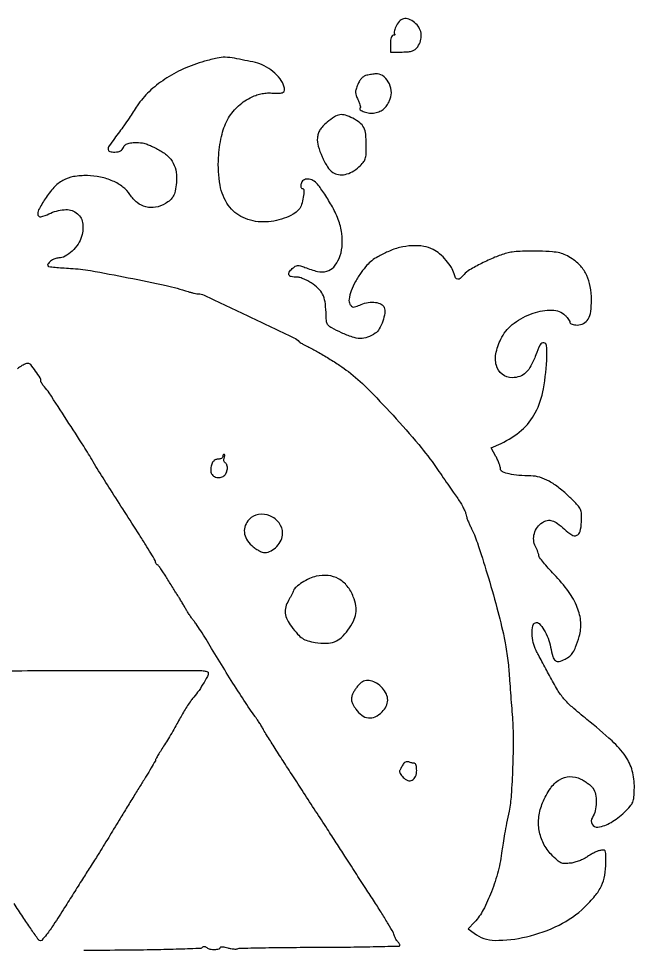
# Model space of a CAD drawing. Extents: x 264 to 912, y 43 to 1110.
# Drawn here: x 596.8 to 853.9, y 538.3 to 926.9 of the extents above; entities that cross this region are included whole.
import ezdxf

# ---------------------------------------------------------------- set-up
doc = ezdxf.new("R2010")
doc.units = 0

msp = doc.modelspace()

# ---------------------------------------------------------------- linework, layer by layer
for points in [[(754.565563, 924.126784, 0.024466), (754.042215, 922.980592, 0.034696), (753.700336, 921.913458, 0.037261), (753.554892, 921.04635, 0.222858), (753.706549, 920.626784, -0.122756), (753.849529, 920.388857, -0.257438), (753.806507, 920.184118, -0.162428), (753.571179, 920.043789, -0.053967), (753.166667, 920, 0.248568), (752.70724, 919.756561, 0.068739), (752.333333, 919, 0.050778), (752.081907, 917.877139, 0.029712), (752, 916.5), (752, 913), (756.943296, 913, 0.018923), (759.546509, 913.098557, 0.06353), (761.214414, 913.441128, 0.090032), (762.415069, 914.111215, 0.067895), (763.443296, 915.222506, 0.080626), (764.631138, 917.680847, 0.092247), (764.905009, 920.273823, 0.094738), (764.229461, 922.737211, 0.090254), (762.685549, 924.825686, 0.070629), (760.316609, 926.492569, 0.140413), (758.083216, 926.929374, 0.157499), (756.130715, 926.107797, 0.095999)], [(674.396606, 909.11022, 0.035472), (665.614281, 905.907023, 0.041023), (657.812049, 901.617736, 0.04394), (651.301007, 896.433054, 0.056001), (646.367881, 890.559737, -0.001194), (642.923854, 885.406139, -0.00458), (640.743804, 882.224098, -0.006441), (638.907562, 879.666661, -0.004628), (636.793744, 876.856096, 0.016553), (634.602374, 873.793006, 0.156522), (634.165861, 872.259799, 0.341211), (634.855818, 871.425196, 0.062775), (636.980739, 871.218515, 0.042407), (638.316642, 871.370372, 0.0748), (639.358491, 871.747458, 0.091632), (640.099542, 872.345917, 0.100679), (640.548126, 873.151632, -0.166796), (641.367039, 874.2564, -0.093049), (642.915235, 874.941854, -0.059932), (645.257319, 875.204126, -0.023663), (648.5, 875.023906, -0.058976), (649.571998, 874.78345, -0.013153), (651.327958, 874.112913, -0.013479), (653.327091, 873.224861, -0.012655), (655.318581, 872.212496, -0.060349), (658.946932, 869.643144, -0.08544), (661.379575, 866.532011, -0.086777), (662.608168, 862.824989, -0.064286), (662.688252, 858.5, -0.020082), (662.147591, 854.923609, -0.073497), (661.391838, 852.766065, -0.093472), (660.149511, 851.198166, -0.045223), (658.064347, 849.697082, -0.086936), (653.995977, 848.16514, -0.109869), (649.988132, 848.29411, -0.106891), (646.331919, 850.123835, -0.078729), (643.280254, 853.488283, 0.085597), (640.349867, 856.631752, 0.05779), (636.12115, 859.133548, 0.053001), (631.019776, 860.783877, 0.047719), (625.5, 861.40252, 0.046998), (619.767882, 860.956336, 0.083585), (615.313684, 859.388771, 0.081124), (611.531486, 856.410306, 0.042035), (607.844669, 851.638378, 0.019008), (605.14291, 847.08773, 0.191032), (604.882963, 844.936488, 0.412709), (606.124637, 844.207795, 0.047772), (609.479792, 845.423386, -0.088495), (615.874712, 847.169402, -0.175086), (620.896392, 845.851505, -0.201362), (623.469504, 841.837753, -0.116463), (623.12471, 836.021908, -0.07453), (621.615503, 832.815171, -0.056729), (619.104997, 829.846679, -0.059681), (616.202383, 827.702487, -0.129979), (613.545719, 827, 0.104654), (611.916286, 826.655171, 0.060634), (610.190475, 825.62485, 0.073259), (609.035057, 824.421799, 0.366633), (609.107499, 823.560197, 0.172075), (609.463127, 823.39135, 0.002106), (612.028453, 823.138494, 0.005961), (615.022039, 822.892119, 0.003829), (618.5, 822.674339, -0.030104), (626.752275, 821.720562, -0.004927), (642.567487, 818.759075, -0.005333), (658.374079, 815.462116, -0.023453), (667.570998, 812.984038, 0.009812), (668.83119, 812.607338, 0.010474), (670.078192, 812.289061, 0.010106), (671.15997, 812.059913, 0.047167), (671.793663, 812, -0.110057), (674.216078, 811.460256, -0.000799), (693.060132, 802.587441, -0.000896), (711.761683, 793.70411, -0.096693), (714, 792.044426, 0.068619), (714.349059, 791.754101, 0.007724), (715.234375, 791.221823, 0.009253), (716.314639, 790.621293, 0.007391), (717.5, 790.013067, -0.014325), (721.613125, 787.829984, -0.008785), (726.337435, 785.035399, -0.00881), (730.90092, 782.114469, -0.016101), (734.5, 779.549517, -0.034897), (742.133367, 772.839099, -0.009728), (753.10899, 761.301339, -0.010169), (763.858604, 749.060907, -0.024696), (771.140782, 739.5, 0.000787), (773.477435, 736.107245, 0.000666), (775.957813, 732.528125, 0.000672), (778.227115, 729.272228, 0.001884), (779.828134, 727, -0.015767), (781.083939, 725.10828, -0.015884), (782.21478, 723.145761, -0.015895), (783.089547, 721.376585, -0.05966), (783.464674, 720.198335, 0.030576), (783.747269, 719.092451, 0.012623), (784.257795, 717.633273, 0.012434), (784.885577, 716.09146, 0.015641), (785.546238, 714.698335, -0.03837), (788.324624, 708.078847, -0.006684), (792.425304, 695.158491, -0.007728), (796.477576, 680.986419, -0.011421), (799.553713, 668.427427, -0.013496), (800.110579, 665.53774, -0.006508), (800.675377, 661.809991, -0.006448), (801.163783, 657.905958, -0.009194), (801.488829, 654.427427, 0.000136), (801.777178, 650.592933, 0.000059), (802.162428, 645.496399, 0.000058), (802.573199, 640.079166, 0.000078), (802.94785, 635.156058, -0.019497), (803.280884, 626.188489, -0.008495), (803.056142, 614.27188, -0.007811), (802.463037, 602.758391, -0.03407), (801.543661, 596, 0.002957), (800.554475, 591.054284, 0.003883), (799.713215, 586.526952, 0.004321), (799.048792, 582.592978, 0.008881), (798.610047, 579.5, -0.032878), (796.99083, 571.029609, -0.028144), (794.211887, 562.380788, -0.029151), (790.768781, 554.782196, -0.067466), (787.144731, 549.689294), (784.509498, 546.878589), (786.938616, 545.046302, 0.161293), (795.692721, 542.082808, 0.059577), (808.802022, 543.562901, 0.056458), (822.437081, 548.451241, 0.077592), (833.080225, 555.920217, 0.028939), (837.431809, 560.627505, 0.06065), (840.105872, 564.825799, 0.067417), (841.527517, 569.243232, 0.044211), (842, 574.576289, 0.006176), (841.954289, 578.277092, 0.114461), (841.663675, 579.402858, 0.292696), (840.974866, 579.797928, 0.049332), (839.399683, 579.564178, 0.036667), (838.207198, 579.170053, 0.018151), (836.75652, 578.506841, 0.017909), (835.294617, 577.70646, 0.024982), (834.053189, 576.881203, -0.044772), (832.711075, 576.063591, -0.023857), (830.926532, 575.288045, -0.023555), (829.013767, 574.664435, -0.033694), (827.265586, 574.308797, -0.033389), (824.828848, 574.146322, -0.104813), (823.232877, 574.484887, -0.080887), (821.688604, 575.495157, -0.01491), (819.239152, 577.873008, -0.075731), (815.936433, 582.506711, -0.075165), (814.152639, 587.925438, -0.073502), (814.029249, 593.736779, -0.06767), (815.569767, 599.512734, -0.050248), (818.812798, 605.503184, -0.104643), (822.622524, 609.165451, -0.135641), (826.893295, 610.42829, -0.115745), (831.496529, 609.434623, -0.027597), (832.971811, 608.63203, -0.022806), (834.450196, 607.622716, -0.023401), (835.722959, 606.569198, -0.055447), (836.534606, 605.647131, -0.103386), (837.623459, 603.107041, -0.053529), (837.942036, 599.653144, -0.05297), (837.515745, 596.142007, -0.088575), (836.351347, 593.41347, 0.277374), (836.24026, 590.558893, 0.315749), (838.65478, 589.372041, 0.094379), (844.155361, 591.336526, 0.058857), (849.626409, 595.485316, 0.018297), (852.126818, 598.075187, 0.085584), (853.224567, 599.824243, 0.079755), (853.711165, 601.897224, 0.014699), (853.876514, 605.832697, 0.069171), (852.982658, 612.916028, 0.086183), (850.187619, 618.92163, 0.056489), (844.550325, 625.344013, 0.014581), (834.066784, 634.325587, -0.008603), (827.843742, 639.529352, -0.037327), (824.453336, 642.939197, -0.042028), (821.800866, 646.624026, -0.012892), (818.426407, 652.598773, -0.000047), (816.880087, 655.510102, -0.000041), (815.265667, 658.55094, -0.000041), (813.808821, 661.296075, -0.000125), (812.814921, 663.170383, -0.06795), (811.631676, 666.39553, -0.050395), (811.194634, 670.171224, -0.052939), (811.491786, 673.418835, -0.270514), (812.647012, 674.721704, -0.29582), (814.163689, 674.321116, -0.047212), (816.095079, 671.743144, -0.044557), (817.840674, 668.216097, -0.04649), (818.903909, 664.484957, 0.022058), (819.823482, 660.536238, 0.151903), (820.892818, 658.884012, 0.238111), (822.433408, 658.527565, 0.059345), (824.928453, 659.463001, 0.049816), (826.927346, 660.763486, 0.085127), (828.243521, 662.250275, 0.053128), (829.349667, 664.548367, 0.009871), (830.838266, 669, 0.095261), (831.505979, 674.883036, 0.077067), (830.049871, 681.080546, 0.06153), (826.36581, 687.705574, 0.033194), (820.364175, 694.877864, -0.007867), (817.936354, 697.497581, -0.011454), (815.88657, 699.888357, -0.007134), (814.259255, 701.935723, -0.16237), (814.015279, 702.635693, 0.069533), (813.92186, 703.244355, 0.015802), (813.589965, 704.23677, 0.016063), (813.130159, 705.36672, 0.014999), (812.588857, 706.491366, -0.101104), (811.839596, 709.126179, -0.088813), (812.130165, 711.975507, -0.086976), (813.404008, 714.597142, -0.091489), (815.475464, 716.57588, -0.096654), (817.509667, 717.405709, -0.123733), (819.52302, 717.301743, -0.085805), (821.781056, 716.157586, -0.028303), (824.644267, 713.761663, 0.047485), (827.741398, 711.365546, 0.245183), (829.831981, 711.192275, 0.237974), (831.213283, 712.814515, 0.045166), (831.80273, 716.772929, 0.022892), (831.841971, 720.105038, 0.102082), (831.384427, 721.995512, 0.07903), (830.166208, 723.781345, 0.010543), (826.956582, 727.042291, 0.025904), (822.505496, 730.949711, 0.041413), (818.292617, 733.745339, 0.049429), (814.340849, 735.436254, 0.076533), (810.679409, 736, -0.019765), (805.637566, 736.199384, -0.03648), (801.584767, 736.820105, -0.044677), (798.769977, 737.734808, -0.300402), (798, 738.900733, 0.070969), (797.877482, 739.759569, 0.017613), (797.431297, 741.112209, 0.017656), (796.80506, 742.639372, 0.016888), (796.063991, 744.141791), (794.127983, 747.753963), (798.22192, 749.600072, 0.073255), (806.733896, 755.05456, 0.093081), (812.511315, 762.361346, 0.077317), (815.921963, 772.348462, 0.035995), (817.330318, 786, 0.030105), (817.19979, 790.445955, 0.357516), (816.07565, 791.590851, 0.313546), (814.558778, 790.762499, 0.027191), (812.711654, 786.5, -0.031911), (810.7107, 781.999353, -0.080242), (808.566921, 779.133753, -0.105719), (806.030949, 777.551908, -0.086981), (802.88239, 777, -0.16664), (798.691911, 778.436491, -0.166349), (796.26037, 782.142748, -0.119308), (796.186143, 787.659887, -0.068706), (798.547516, 793.909969, -0.110333), (803.685314, 799.789109, -0.075598), (811.567117, 803.911542, -0.08271), (819.560284, 805.250319, -0.199148), (825, 803, -0.022886), (825.765585, 802.160928, -0.026473), (826.4125, 801.29375, -0.026952), (826.874488, 800.512642, -0.120635), (827, 800, 0.252034), (827.206748, 799.615896, 0.064014), (827.864593, 799.29375, 0.049682), (828.815805, 799.072798, 0.03225), (829.943296, 799, 0.120491), (832.662465, 799.664927, 0.143057), (834.564911, 801.487064, 0.096736), (835.657885, 804.679063, 0.035182), (835.978038, 809.472506, 0.043766), (835.466592, 815.069894, 0.065092), (833.974117, 819.751725, 0.071102), (831.456117, 823.5903, 0.065925), (827.904741, 826.68386, 0.032828), (825.205815, 828.226721, 0.056872), (822.773373, 829.087343, 0.038964), (819.637545, 829.556643, 0.008396), (814.151757, 829.852476, 0.011709), (810.1072, 829.907756, 0.012872), (806.190595, 829.768689, 0.013399), (802.809024, 829.470235, 0.04205), (800.575519, 829.020092, 0.02823), (795.644986, 827.27946, 0.017714), (790.088365, 824.722708, 0.015682), (785.113947, 822.017884, 0.084278), (782.759787, 820.044845, -0.037013), (781.209979, 818.475329, -0.204937), (780.106274, 818.117582, -0.258153), (779.254258, 818.695617, -0.055937), (778.6087, 820.422928, 0.079943), (777.493783, 823.020392, 0.036122), (775.283072, 826.006982, 0.035907), (772.583368, 828.729436, 0.060213), (769.923272, 830.539678, 0.080539), (765.937424, 831.845166, 0.051046), (761.045538, 832.108529, 0.048185), (755.863144, 831.354338, 0.050328), (751, 829.626502, 0.011552), (746.740225, 827.489114, 0.042717), (744.215448, 825.858172, 0.050019), (742.210061, 823.95643, 0.020186), (739.860119, 821, 0.033065), (737.422146, 817.155287, 0.039398), (735.670655, 813.235976, 0.042983), (734.777468, 809.817873, 0.171628), (735.138734, 807.716579, 0.06765), (735.810719, 806.823949, 0.190307), (736.513463, 806.514928, 0.097533), (737.548992, 806.678093, 0.011262), (739.751049, 807.540448, -0.059296), (742.805867, 808.410034, -0.070906), (745.795073, 808.46174, -0.087037), (748.163791, 807.734416, -0.185287), (749.426169, 806.331806, -0.131698), (749.673477, 803.974284, -0.043758), (748.824152, 800.574813, -0.043891), (747.386604, 797.355859, -0.122871), (745.710736, 795.565049, -0.053159), (742.436748, 793.910993, -0.094641), (739.472421, 793.393387, -0.078262), (736.150403, 793.970669, -0.027363), (731.639064, 795.788128, -0.008718), (727.527948, 797.800052, -0.091773), (726.050695, 798.93615, -0.147306), (725.393911, 800.332456, -0.033352), (725.180935, 802.973096, 0.024041), (724.876483, 807.887486, 0.07085), (724.03623, 811.158967, 0.087312), (722.435575, 813.672479, 0.050705), (719.757111, 816.060988, 0.028897), (717.998802, 817.185865, 0.026496), (716.071882, 818.136665, 0.027464), (714.260799, 818.798754, 0.074027), (712.908978, 819, -0.045562), (710.657425, 819.205598, -0.232414), (709.676913, 819.93387, -0.275496), (709.746437, 821.046224, -0.058857), (711.073681, 822.56668, -0.038954), (712.310478, 823.522005, -0.12078), (713.29773, 823.870601, -0.100299), (714.440656, 823.754893, -0.022253), (716.3001, 823.085979, 0.041518), (721.628543, 821.397702, 0.119876), (725.473999, 821.454485, 0.150251), (728.342029, 823.219408, 0.07949), (730.58923, 826.786067, 0.077481), (731.836128, 831.691214, 0.058812), (731.707141, 837.247372, 0.053499), (730.220022, 843.130407, 0.043742), (727.442961, 849, 0.006935), (725.840744, 851.653511, 0.007013), (724.171399, 854.251563, 0.006862), (722.655965, 856.472091, 0.028175), (721.645783, 857.75, 0.083608), (719.666346, 859.346492, 0.119528), (717.503354, 859.954347, 0.15981), (715.727433, 859.441926, 0.181239), (714.710251, 858, 0.047284), (714.585628, 857.234, 0.079778), (714.645558, 856.5875, 0.117874), (714.871791, 856.159572, 0.215708), (715.224462, 856, -0.42045), (715.929285, 855.280041, -0.035103), (715.665209, 852.399578, -0.037621), (714.913874, 849.286336, -0.095088), (713.798391, 847.252292, -0.094137), (711.416203, 845.278762, -0.041178), (707.658708, 843.592558, -0.0392), (703.296038, 842.426615, -0.0449), (699, 842.0257, -0.108226), (690.535168, 843.85028, -0.134071), (684.362976, 848.990925, -0.110298), (680.887277, 857.44481, -0.058039), (680.266519, 868.841872, -0.038606), (681.509655, 877.74647, -0.067533), (684.063818, 884.727466, -0.078994), (688.032741, 890.021939, -0.076821), (693.482913, 893.884365, -0.027009), (695.782074, 894.881419, -0.034335), (698.000191, 895.534974, -0.035778), (700.208388, 895.860512, -0.034078), (702.477051, 895.875741, 0.017302), (705.730238, 895.788479, 0.123743), (707.241242, 896.180775, 0.261515), (707.807378, 897.085843, 0.089659), (707.597332, 898.674639, 0.089526), (705.943706, 901.783419, 0.052198), (702.989997, 904.81897, 0.05107), (699.364165, 907.26092, 0.070678), (695.685103, 908.60195, 0.004421), (686.877739, 910.383383, 0.04174), (683.048338, 910.795868, 0.061005), (679.738828, 910.470534, 0.014746)], [(742.165274, 903.283164, 0.088434), (741.078149, 902.868332, 0.064737), (740.06391, 902.064411, 0.055656), (739.158511, 900.897992, 0.038293), (738.396375, 899.406233, 0.022348), (737.667728, 897.416834, 0.078543), (737.465061, 896.072571, 0.086743), (737.696235, 894.803453, 0.031015), (738.441218, 893.113671, -0.021397), (738.96806, 891.978316, -0.031066), (739.325456, 890.933405, -0.031654), (739.500848, 890.086288, -0.235798), (739.374471, 889.707804, 0.457297), (739.433386, 888.895629, 0.076333), (741.006356, 888.060255, 0.053708), (743.336903, 887.518211, 0.07529), (745.469615, 887.580268, 0.059307), (747.670286, 888.255862, 0.078603), (749.427923, 889.390454, 0.073829), (750.826089, 891.073158, 0.04568), (751.957141, 893.387273, 0.123703), (752.372715, 896.917938, 0.100643), (751.136351, 900.532182, 0.110564), (748.716005, 903.127919, 0.177647), (745.815741, 903.863818, 0.010119), (745.152071, 903.781522, 0.003533), (744.200673, 903.637076, 0.003507), (743.155609, 903.46332, 0.004088)], [(725.651743, 883.714077, 0.025403), (723.81501, 881.992505, 0.052324), (722.604981, 880.441106, 0.062865), (721.88243, 878.875064, 0.057115), (721.541423, 877.126564, 0.089973), (721.885552, 873.729541, 0.034642), (723.515781, 869.259059, 0.034375), (725.723909, 865.095804, 0.101194), (727.941786, 862.753328, 0.116808), (730.30321, 861.814388, 0.088207), (733.102706, 861.898597, 0.076115), (736.064333, 863.006493, 0.057624), (738.882528, 865.039887, 0.033174), (740.644431, 866.877654, 0.093489), (741.512097, 868.423145, 0.069709), (741.889723, 870.430612, 0.012948), (741.968197, 874.193629, 0.025326), (741.716628, 878.706694, 0.09123), (740.900651, 881.458322, 0.110163), (739.252541, 883.45652, 0.046218), (736.29966, 885.346325, 0.042235), (733.238907, 886.613464, 0.115561), (730.919789, 886.794705, 0.105787), (728.638588, 885.928498, 0.032152)], [(682, 744, -0.182536), (681.855843, 743.618285, -0.0909), (681.443928, 743.29375, -0.070807), (680.831332, 743.073863, -0.050854), (680.106989, 743, 0.132691), (678.807308, 742.648905, 0.12271), (677.815617, 741.683667, 0.091789), (677.200484, 740.105452, 0.047182), (677, 737.9856, 0.184877), (677.556056, 736.533148, 0.126222), (679.042229, 735.541449, 0.115917), (680.930292, 735.339589, 0.143072), (682.547988, 736.039826, 0.110987), (683.506677, 737.282758, 0.086452), (683.952271, 738.934778, 0.095734), (683.796255, 740.491224, 0.183631), (683.043674, 741.473008, -0.126981), (682.720854, 741.809536, -0.081026), (682.533742, 742.321649, -0.072258), (682.506898, 742.926665, -0.066719), (682.650663, 743.532025, 0.034613), (682.823072, 744.094938, 0.064528), (682.870201, 744.568782, 0.105699), (682.793104, 744.883338, 0.287506), (682.606989, 745, 0.161605), (682.375461, 744.923161, 0.09639), (682.178303, 744.70625, 0.077822), (682.045123, 744.382448, 0.058788)], [(693.038955, 717.811439, 0.0961), (691.431675, 715.238721, 0.116592), (691.050799, 712.427515, 0.10785), (691.971193, 709.577187, 0.073187), (694.105755, 706.90121, 0.034888), (695.474201, 705.790945, 0.032475), (697.015857, 704.85223, 0.034095), (698.497714, 704.201381, 0.086636), (699.65121, 704, 0.12814), (702.193647, 704.662453, 0.079673), (704.625818, 706.584569, 0.077632), (706.391124, 709.232301, 0.108697), (707, 712, 0.160389), (705.569795, 716.343857, 0.13588), (701.7486, 719.337475, 0.138385), (696.988128, 719.908695, 0.167842)], [(721, 694.078312, 0.052294), (718.232148, 693.124627, 0.032457), (715.21546, 691.471895, 0.030867), (712.644976, 689.606343, 0.131933), (711.555275, 688.076484, -0.020261), (711.229731, 687.300216, -0.007404), (710.708938, 686.228717, -0.007327), (710.104344, 685.072713, -0.0087), (709.49876, 684, 0.066537), (708.353594, 681.27972, 0.09431), (708.150748, 678.668042, 0.086377), (708.926831, 675.99808, 0.047711), (710.709312, 673.094391, 0.01939), (713.280131, 669.945539, 0.064659), (715.285792, 668.192804, 0.075552), (717.497998, 667.15607, 0.033322), (720.657768, 666.446793, 0.041413), (725.234454, 666.119405, 0.087911), (728.713344, 666.776701, 0.094791), (731.588779, 668.544101, 0.05422), (734.291683, 671.611476, 0.035414), (736.569579, 675.384273, 0.078234), (737.613005, 678.573032, 0.084496), (737.58583, 681.769388, 0.046964), (736.539884, 685.534736, 0.077066), (733.999467, 689.985729, 0.099238), (730.406753, 693.014932, 0.100889), (725.972992, 694.394133, 0.082136)], [(739.356116, 649.311531, 0.035984), (738.503951, 648.427742, 0.021072), (737.610182, 647.259596, 0.021003), (736.81046, 646.00908, 0.033267), (736.245492, 644.870073, 0.051412), (735.784132, 643.330846, 0.101286), (735.801173, 642.059323, 0.07589), (736.336367, 640.666155, 0.019648), (737.612199, 638.620073, 0.08138), (740.057478, 636.043442, 0.136576), (742.812353, 634.950531, 0.138773), (745.703825, 635.445627, 0.085213), (748.545455, 637.454545, 0.079645), (750.27008, 639.837677, 0.113479), (750.89264, 642.365291, 0.112961), (750.349659, 644.91952, 0.078404), (748.699358, 647.379391, 0.059281), (746.270772, 649.445652, 0.095947), (743.775699, 650.486552, 0.115986), (741.415515, 650.422767, 0.118986)], [(757.175304, 615.327559, -0.00013), (756.775281, 614.580577, -0.000138), (756.382131, 613.847373, -0.000131), (756.042932, 613.215603, -0.000626), (755.848612, 612.854988, 0.221085), (755.825966, 612.480063, 0.034295), (756.153441, 611.79056, 0.032771), (756.682802, 610.978129, 0.023144), (757.375867, 610.137166, 0.12182), (759.274939, 608.857951, 0.209523), (761.145901, 608.975467, 0.181838), (762.516644, 610.491074, 0.094153), (763, 613.035184, 0.029339), (762.93329, 614.171094, 0.045785), (762.730275, 615.129085, 0.057703), (762.435218, 615.797662, 0.265996), (762.081787, 616, -0.042886), (761.626159, 616.039152, -0.015634), (760.991178, 616.169658, -0.015368), (760.302066, 616.356452, -0.017745), (759.65848, 616.577559, 0.113139), (758.989979, 616.672507, 0.095822), (758.301734, 616.478102, 0.085423), (757.671962, 616.012347, 0.06815)]]:
    msp.add_lwpolyline(points, format="xyb", close=True)
for points in [[(624.07771, 537.926847, -0.001491), (641.295553, 538.099017, 0.002603), (653.521131, 538.24845, 0.004226), (663.905162, 538.517255, 0.000847), (673.004003, 538.845203, 0.24989), (673.629534, 539.20959, -0.151637), (673.935176, 539.475633, -0.120641), (674.367986, 539.55222, -0.094783), (674.875445, 539.420488, -0.062516), (675.385114, 539.095347, 0.124847), (676.705178, 538.466912, 0.051143), (678.695654, 538.279836, 0.053675), (680.475938, 538.486801, 0.350313), (681, 539.142999, -0.380792), (681.197053, 539.364222, -0.043496), (681.923072, 539.384922, -0.035298), (682.937223, 539.253365, -0.019936), (684.142372, 538.959168, 0.020616), (685.407117, 538.652246, 0.025349), (686.608714, 538.475361, 0.025119), (687.610657, 538.429998, 0.138014), (688.125736, 538.577709, -0.134173), (688.848901, 538.79101, -0.000413), (698.565198, 538.978003, -0.002318), (709.573788, 539.129725, -0.001443), (722.483364, 539.210535, 0.001784), (735.335296, 539.299752, 0.002975), (746.154488, 539.477858, 0.000357), (755.744025, 539.699649, 0.407249), (756, 539.9618, 0.109658), (755.929724, 540.278377, 0.03066), (755.685893, 540.726636, 0.029365), (755.339956, 541.213051, 0.027128), (754.930699, 541.669301, -0.04856), (754.505244, 542.186527, -0.030992), (754.111703, 542.859202, -0.031025), (753.80505, 543.573817, -0.049439), (753.644201, 544.218454, 0.094832), (753.300199, 545.207171, 0.002986), (751.133295, 548.906348, 0.005712), (748.492265, 553.240251, 0.003918), (745.401433, 558.099153, -0.000077), (741.754028, 563.736896, -0.000045), (737.401605, 570.467975, -0.000045), (733.057576, 577.188744, -0.000078), (729.43793, 582.791826, 0.000426), (725.669455, 588.616388, 0.000204), (720.822489, 596.087204, 0.000202), (715.757322, 603.880453, 0.000289), (711.255651, 610.791826, -0.001452), (707.191715, 617.062984, -0.00181), (703.454111, 622.913849, -0.001465), (700.348841, 627.84576, -0.013851), (699.082901, 630, 0.009294), (698.22746, 631.486544, 0.007395), (697.251087, 633.059375, 0.007485), (696.30273, 634.490229, 0.018585), (695.554903, 635.5, -0.024197), (693.320628, 638.588739, -0.002438), (688.395071, 646.223241, -0.003185), (682.838058, 655.052882, -0.003134), (677.36372, 664, 0.00348), (675.044849, 667.784009, 0.004225), (672.81695, 671.296875, 0.003582), (670.897501, 674.221411, 0.02909), (669.933283, 675.5, -0.019392), (669.164868, 676.478883, -0.009223), (668.249207, 677.79375, -0.009126), (667.341315, 679.205206, -0.012795), (666.586562, 680.5, 0.005838), (665.831014, 681.838622, 0.003665), (664.917967, 683.386798, 0.003678), (663.996786, 684.897612, 0.006715), (663.219589, 686.11463, -0.004399), (662.358618, 687.44916, -0.00151), (661.13477, 689.39629, -0.0015), (659.797534, 691.55252, -0.001736), (658.537074, 693.61463, 0.008128), (657.344761, 695.510357, 0.011348), (656.213304, 697.162839, 0.007896), (655.222843, 698.496267, 0.129599), (654.787074, 698.833333, -0.085896), (654.486132, 699.027069, -0.063918), (654.231203, 699.329864, -0.063283), (654.058734, 699.690836, -0.080002), (654, 700.055566, 0.132847), (653.833555, 700.670964, 0.002202), (652.017187, 703.751924, 0.005523), (649.836915, 707.322873, 0.003621), (647.25, 711.390671, -0.001085), (641.004433, 721.1024, -0.001278), (635.133788, 730.32667, -0.001094), (630.208255, 738.147592, -0.008395), (627.96692, 741.860914, 0.010242), (624.001465, 748.376151, 0.00229), (616.95881, 759.319929, 0.001117), (609.544984, 770.669813, 0.037072), (607.563205, 773.25, -0.016452), (606.969909, 773.959876, -0.021779), (606.480714, 774.645511, -0.019859), (606.129605, 775.235981, -0.159025), (606.07327, 775.54323, 0.17113), (605.777653, 776.96566, 0.018889), (603.922015, 779.787756, 0.017109), (601.861683, 782.47759, 0.224391), (600.756232, 783, 0.0789), (600.102496, 782.896194, 0.025005), (599.177322, 782.542718, 0.024268), (598.169674, 782.039112, 0.024758), (597.222506, 781.443296, 0.033515), (596.371972, 780.758287, 0.037303)], [(581.55037, 654.661387, -0.00016), (600.459521, 654.686178, -0.00017), (619, 654.698244, 0.00016), (636.501127, 654.709277, 0.000218), (652.264063, 654.731134, 0.000141), (665.510651, 654.759028, 0.002551), (669.75, 654.79078, -0.013373), (672.330552, 654.754256, -0.02898), (674.303653, 654.558598, -0.033606), (675.668933, 654.247598, -0.331289), (676, 653.802773, -0.123978), (675.612406, 652.263645, -0.012954), (673.7506, 649.006657, -0.017197), (671.54923, 645.643691, -0.028822), (669.4478, 643, 0.029489), (668.392297, 641.668489, 0.01004), (667.016202, 639.61875, 0.009943), (665.583761, 637.289044, 0.011294), (664.30696, 635, -0.00713), (662.92799, 632.47866, -0.003883), (661.167046, 629.420859, -0.003868), (659.328092, 626.339062, -0.006127), (657.700002, 623.730583, 0.00393), (656.282051, 621.480856, 0.005945), (655.086875, 619.498866, 0.00255), (654.09785, 617.793894, 0.130876), (654, 617.426473, -0.133507), (653.89534, 617.041495, -0.000908), (652.133927, 614.053804, -0.003469), (650.082471, 610.642755, -0.002201), (647.647411, 606.695891, 0.00104), (644.86429, 602.208226, 0.00073), (641.749007, 597.145043, 0.000736), (638.780583, 592.288699, 0.001541), (636.488395, 588.5, -0.001622), (634.413001, 585.070881, -0.001289), (632.150489, 581.38125, -0.001302), (630.035518, 577.972, -0.003269), (628.470505, 575.5, 0.001523), (626.669864, 572.67767, 0.000305), (623.47849, 567.634927, 0.000323), (619.771773, 561.761577, 0.000301), (615.986128, 555.746561, -0.00434), (611.42004, 548.619853, -0.018402), (608.496249, 544.483319, -0.024239), (606.458814, 542.067128, -0.397818), (605.494214, 542.004802, -0.067481), (604.726806, 542.839679, -0.001803), (601.875685, 546.963193, -0.003735), (598.573113, 551.854574, -0.002545), (594.887606, 557.463771, 0.00655)]]:
    msp.add_lwpolyline(points, format="xyb")

doc.saveas('drawing.dxf')
